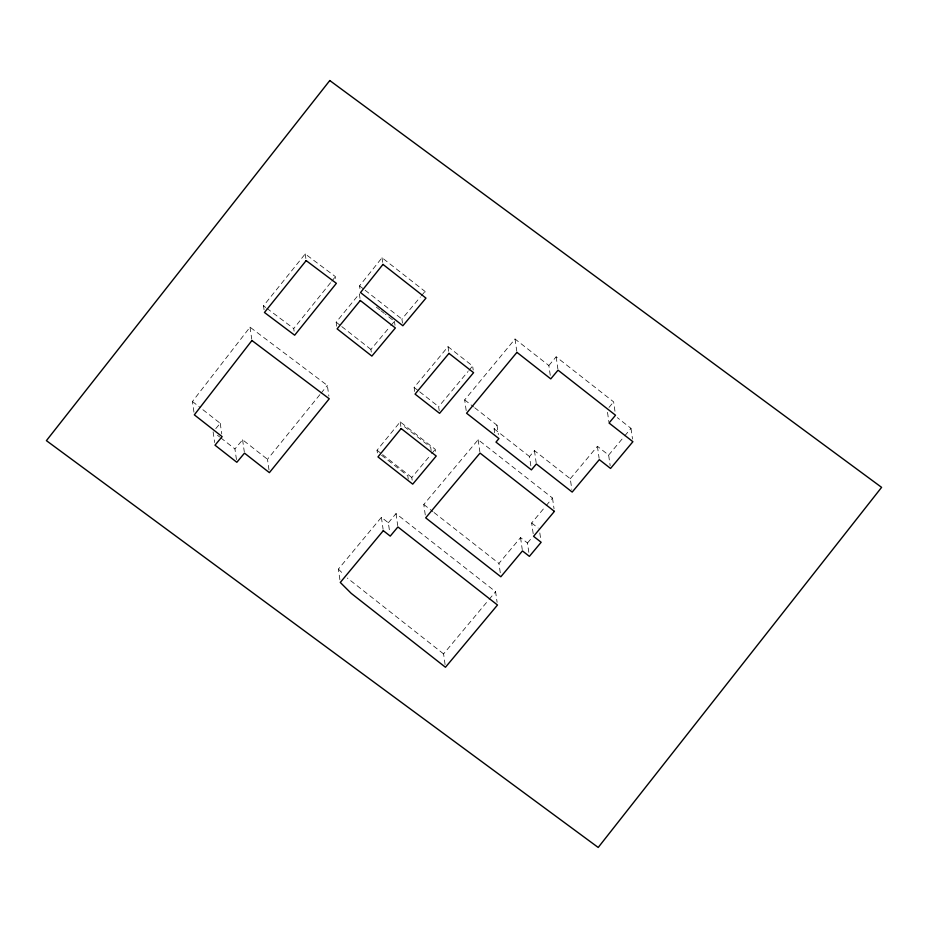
<?xml version="1.0" encoding="UTF-8"?>
<svg xmlns="http://www.w3.org/2000/svg" width="928" height="928" viewBox="0 0 928 928"><rect width="100%" height="100%" fill="white"/><g stroke="black" fill="none" stroke-linecap="round" stroke-linejoin="round"><path stroke-width="0.7" stroke-dasharray="4.64 3.48" d="M193.952 412.183L192.432 401.511L250.026 327.166L327.352 385.433L328.872 396.105M359.936 288.55L359.565 285.87L382.023 257.729L425.024 291.427L425.395 294.095M264.074 309.813L263.494 305.811L305.208 253.936L335.437 276.66L336.006 280.662M294.106 331.203L293.724 328.535L330.902 282.298M331.806 281.172L335.437 276.66M269.004 469.974L267.484 459.29L320.102 394.377M321.007 393.263L327.352 385.433M336.736 326.192L336.168 322.19L359.345 293.816L360.11 299.152M377.406 452.899L377.023 450.231L400.2 421.869L435.278 449.361L435.661 452.029M466.192 410.559L464.673 399.887L515.04 339.01L548.866 365.528L550.385 376.211M414.688 391.442L414.12 387.44L448.027 346.701L472.63 365.992L473.199 369.994M339.903 579.78L338.384 569.108L381.396 517.325L388.345 522.777L389.679 532.115M215.783 428.632L220.238 423.307L201.33 408.482M236.454 459.615L234.935 448.943L242.591 439.779L267.484 459.29M371.304 352.095L370.922 349.427L389.911 326.714M390.816 325.635L394.423 321.308L385.375 314.209M402.485 323.083L401.917 319.07L420.396 296.96M421.324 295.858L425.024 291.427M439.211 410.663L438.642 406.661L468.037 371.49M468.953 370.388L472.63 365.992M412.16 480.147L411.788 477.479L430.766 454.766M431.671 453.688L435.278 449.361M388.345 522.777L396.001 513.613L495.587 591.67L497.106 602.342M494.647 432.773L494.079 428.771L497.025 425.244L474.718 407.752M548.866 365.528L556.15 356.828L613.628 401.882L614.962 411.232M530.839 465.879L529.505 456.541L534.447 450.625L570.291 478.732L571.81 489.404M608.988 407.438L613.628 401.882M533.182 533.658L531.663 522.986L545.258 506.711M546.163 505.621L552.508 498.034L478.14 439.733L423.783 504.496L425.302 515.179M500.273 572.762L498.951 563.412L520.55 537.567L527.487 543.008L528.821 552.346M570.291 478.732L597.412 446.287L608.652 455.103L610.172 465.775M527.487 543.008L532.011 537.59M608.652 455.103L623.848 436.926M624.741 435.847L630.994 428.365L617.364 417.67M445.092 664.587L443.572 653.904L488.151 600.555M489.079 599.453L495.587 591.67M263.494 305.811L265.733 307.493M266.858 308.34L293.724 328.535M359.565 285.87L364.02 289.374M365.133 290.244L401.917 319.07M376.316 307.122L379.714 309.778M380.851 310.671L384.238 313.328M464.673 399.887L473.605 406.882M494.079 428.771L529.505 456.541M336.168 322.19L340.657 325.705M341.771 326.575L370.922 349.427M414.12 387.44L418.574 390.932M419.688 391.813L438.642 406.661M531.663 522.986L538.17 528.09M404.399 426.625L430.685 447.226L431.16 450.567M377.023 450.231L381.512 453.746M382.638 454.627L411.788 477.479M381.501 455.207L407.786 475.809L408.262 479.15M423.783 504.496L432.9 511.641M434.037 512.534L498.951 563.412M192.432 401.511L200.216 407.612M217.477 435.255L219.658 436.972M220.748 437.819L234.935 448.943M443.572 653.904L347.339 578.051M338.384 569.108L343.36 574.072M630.994 428.365L632.513 439.037M607.515 412.322L608.849 421.672M597.412 446.287L599.117 458.304M556.15 356.828L557.856 368.834M552.508 498.034L554.028 508.706M534.447 450.625L536.152 462.643M515.04 339.01L516.745 351.016M539.818 532.939L540.769 539.609M520.55 537.567L522.255 549.585M497.025 425.244L498.359 434.582M478.14 439.733L479.846 451.739M448.027 346.701L448.781 352.037M394.423 321.308L394.992 325.31M382.023 257.729L382.777 263.065M400.2 421.869L400.966 427.205M396.001 513.613L397.718 525.619M381.396 517.325L383.102 529.331M305.208 253.936L305.962 259.272M250.026 327.166L251.732 339.172M242.591 439.779L244.296 451.785M220.238 423.307L221.757 433.979M213.115 431.833L214.635 442.517"/><path stroke-width="1.39" d="M251.929 340.506L194.335 414.851L222.14 436.647L215.006 445.185L236.837 462.283L244.493 453.131L269.387 472.642L329.254 398.773L251.929 340.506M329.788 80.539L46.4 440.649L598.212 847.461L881.6 487.351L329.788 80.539M382.974 264.399L360.505 292.552L402.868 325.751L425.964 298.108L382.974 264.399M306.159 260.606L264.445 312.481L294.675 335.205L336.377 283.33L306.159 260.606M360.296 300.486L337.119 328.86L371.873 356.097L395.374 327.978L360.296 300.486M401.151 428.539L377.974 456.901L412.728 484.149L436.23 456.031L401.151 428.539M516.931 352.35L466.575 413.227L498.928 438.584L495.981 442.111L531.408 469.881L536.349 463.977L572.193 492.072L599.302 459.638L610.554 468.443L632.896 441.705L609.035 423.006L615.531 415.234L558.041 370.168L550.768 378.879L516.931 352.35M448.978 353.371L415.071 394.11L439.594 413.331L473.582 372.662L448.978 353.371M383.299 530.665L340.286 582.448L351.225 593.375L445.463 667.255L497.489 605.01L397.903 526.953L390.247 536.117L383.299 530.665M554.41 511.374L533.554 536.326L541.152 542.277L529.389 556.359L522.452 550.919L500.842 576.764L425.685 517.847L480.031 453.073L554.41 511.374"/></g></svg>
